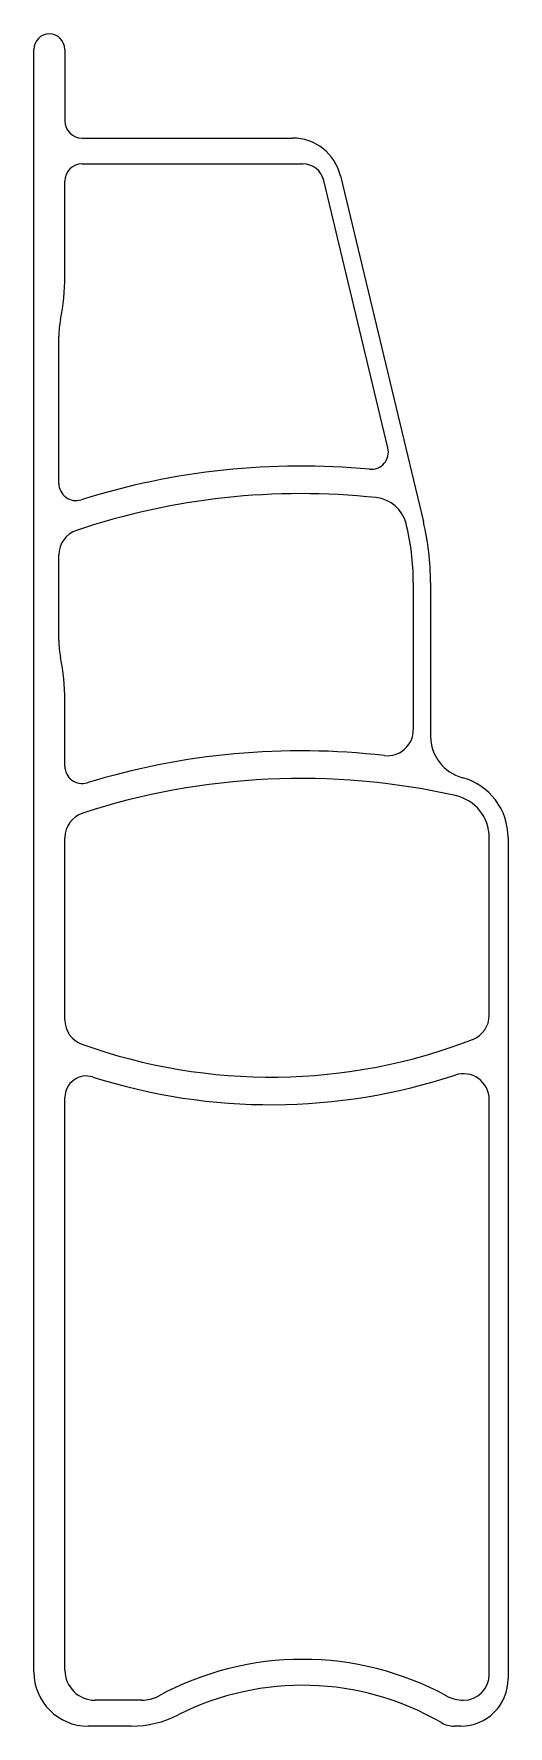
# Model space of a CAD drawing. Header units: metres. Extents: x 0 to 55, y 0 to 196.
import ezdxf

# ---------------------------------------------------------------- set-up
doc = ezdxf.new("R2010")
doc.units = ezdxf.units.M

msp = doc.modelspace()

# ---------------------------------------------------------------- linework, layer by layer
for p, q in [((0, 6.3), (0, 194.27)), ((0, 194.27), (0, 194.27)), ((3.6, 194.27), (3.6, 186)), ((3.6, 194.27), (3.6, 194.27)), ((3.6, 186), (3.6, 186)), ((5.6, 184), (30, 184)), ((5.6, 184), (5.6, 184)), ((30, 184), (30, 184)), ((5.6, 181), (31.19, 181)), ((3.6, 167.96), (3.6, 179)), ((41.06, 148.09), (33.62, 179.08)), ((33.62, 179.08), (33.62, 179.08)), ((35.54, 179.63), (45.17, 139.52)), ((35.54, 179.63), (35.54, 179.63)), ((3.6, 167.96), (3.6, 167.96)), ((3.1, 162.99), (3.1, 162.99)), ((2.9, 143.99), (2.9, 161)), ((41.06, 148.09), (41.06, 148.09)), ((38.93, 145.63), (38.93, 145.63)), ((5.5, 142.08), (5.5, 142.08)), ((39.71, 142.34), (39.71, 142.34)), ((43.16, 139.33), (43.16, 139.33)), ((45.17, 139.52), (45.17, 139.52)), ((4.94, 138.54), (4.94, 138.54)), ((2.9, 125.8), (2.9, 135.7)), ((44, 132.52), (44, 115.43)), ((44, 132.52), (44, 132.52)), ((46, 132.52), (46, 114.71)), ((46, 132.52), (46, 132.52)), ((3.1, 123.81), (3.1, 123.81)), ((3.6, 111.21), (3.6, 118.84)), ((3.6, 118.84), (3.6, 118.84)), ((44, 115.43), (44, 115.43)), ((46, 114.71), (46, 114.71)), ((40.66, 112.45), (40.66, 112.45)), ((49.69, 109.89), (49.69, 109.89)), ((6.18, 109.3), (6.18, 109.3)), ((48.89, 107.82), (48.89, 107.82)), ((5.67, 105.78), (5.67, 105.78)), ((3.6, 81.84), (3.6, 102.93)), ((52.8, 82.36), (52.8, 102.94)), ((55, 102.94), (55, 5.5)), ((55, 102.94), (55, 102.94)), ((5.59, 79.02), (5.59, 79.02)), ((50.88, 79.57), (50.88, 79.57)), ((6.86, 75.21), (6.86, 75.21)), ((48.86, 75.44), (48.86, 75.44)), ((3.6, 6.5), (3.6, 72.83)), ((52.8, 6), (52.8, 72.59)), ((0, 6.3), (0, 6.3)), ((55, 5.5), (55, 5.5)), ((12.53, 3), (7.1, 3)), ((7.1, 3), (7.1, 3)), ((14.44, 3.49), (14.44, 3.49)), ((47.89, 3.49), (47.89, 3.49)), ((49.8, 3), (49.8, 3)), ((11.3, 0), (6.3, 0)), ((6.3, 0), (6.3, 0)), ((11.3, 0), (11.3, 0)), ((16.72, 1.29), (16.72, 1.29)), ((47.25, 0.41), (47.25, 0.41)), ((49.5, 0), (48.75, 0)), ((48.75, 0), (48.75, 0)), ((49.5, 0), (49.5, 0))]:
    msp.add_line(p, q)
for centre, radius, start, end in [((1.8, 194.27), 1.8, 0, 180), ((5.6, 186), 2, 180, 270), ((30, 178.3), 5.7, 13.5, 90), ((5.6, 179), 2, 90, 180), ((31.19, 178.5), 2.5, 13.5, 90), ((-21.4, 167.96), 25, 348.5217, 0), ((12.9, 161), 10, 168.5217, 180), ((39.11, 147.62), 2, 264.6488, 13.5), ((31, 61), 85, 84.6488, 107.4576), ((4.9, 143.99), 2, 180, 287.4576), ((31, 61), 81.8, 83.8911, 108.5739), ((39.28, 138.36), 4, 14.0757, 83.8911), ((16, 132.52), 28, 360, 14.0757), ((16, 132.52), 30, 360, 13.5), ((5.9, 135.7), 3, 108.5739, 180), ((12.9, 125.8), 10, 180, 191.4783), ((-21.4, 118.84), 25, 0, 11.4783), ((41, 115.43), 3, 263.475, 360), ((51, 114.71), 5, 180, 254.7936), ((31, 28), 85, 83.475, 106.975), ((5.6, 111.21), 2, 180, 286.975), ((31, 28), 81.8, 77.3644, 108.0378), ((47.8, 102.94), 7.2, 0, 74.7936), ((47.8, 102.94), 5, 0, 77.3644), ((6.6, 102.93), 3, 108.0378, 180), ((49.8, 82.36), 3, 291.1517, 0), ((6.6, 81.84), 3, 180, 250.2334), ((27.5, 140), 64.8, 250.2334, 291.1517), ((6.1, 72.83), 2.5, 72.3292, 180), ((27.5, 140), 68, 252.3292, 288.3054), ((49.8, 72.59), 3, 0, 108.3054), ((6.3, 6.3), 6.3, 180, 270), ((7.1, 6.5), 3.5, 180, 270), ((31.17, -27.26), 35, 61.4578, 118.5422), ((49.8, 6), 3, 270.0003, 0), ((31.17, -27.26), 32, 59.8343, 116.8393), ((49.5, 5.5), 5.5, 270, 0.0156), ((12.53, 7), 4, 270, 298.5422), ((49.8, 7), 4, 241.4578, 270.0003), ((11.3, 12), 12, 270, 296.8393), ((48.75, 3), 3, 239.8343, 270)]:
    msp.add_arc(centre, radius, start, end)

doc.saveas('drawing.dxf')
